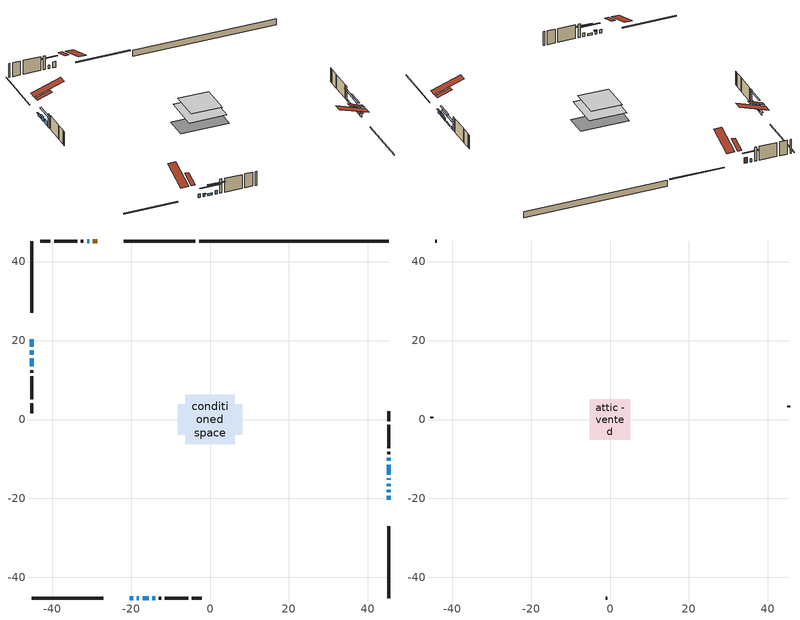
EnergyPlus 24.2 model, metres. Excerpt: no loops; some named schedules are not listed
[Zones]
conditioned space
 floor adiabatic (AdiabaticFloorConstruction): -6.29,-6.29 -6.29,6.29 6.29,6.29 6.29,-6.29 z3.35
 floor foundation (Slab1 construction): -8.11,-3.88 -8.11,3.88 8.11,3.88 8.11,-3.88 z-1.25
 wall outside (RimJoist1 construction): -3.69,45.2 -21.86,45.2 / -45.2,-45.2 -27.02,-45.2 / -45.2,45.2 -45.2,27.02 / 45.2,-45.2 45.2,-27.02 z0.91:1.21
 wall outside (AdiabaticWallConstruction 1): -28.6,45.2 -29.64,45.2 z0.91:2.94
 wall outside (AdiabaticWallConstruction): -20.28,-45.2 -19.48,-45.2 / 45.2,-20.28 45.2,-19.37 / 45.2,-15.29 45.2,-14.88 z0.91:2.13; 45.2,-18.44 45.2,-17.8 / 45.2,-16.88 45.2,-16.21 z0.91:2.21; -18.55,-45.2 -17.99,-45.2 z0.91:1.83; -45.2,20.28 -45.2,18.45 z0.91:1.67; -45.2,17.52 -45.2,16.4 z0.91:2.38; 45.2,-13.95 45.2,-11.41 z0.91:1.37; 45.2,-10.48 45.2,-9.72 z0.91:1.52; -30.57,45.2 -31.13,45.2 z0.91:2.08; -17.07,-45.2 -15.49,-45.2 z0.91:1.65; -14.56,-45.2 -13.9,-45.2 z0.91:2.18; -45.2,15.48 -45.2,13.44 z0.91:2.33
 wall outside (Wall1 construction): -32.06,45.2 -32.68,45.2 / -12.97,-45.2 -12.35,-45.2 / -45.2,12.52 -45.2,11.89 / 45.2,-8.79 45.2,-8.17 z0.91:5.79
 wall outside (Wall2 construction): -33.61,45.2 -39.49,45.2 / -11.42,-45.2 -5.54,-45.2 / -45.2,10.96 -45.2,5.09 / 45.2,-7.24 45.2,-1.36 z0.91:5.79
 wall outside (Wall3 construction): -40.41,45.2 -42.99,45.2 / -4.61,-45.2 -2.04,-45.2 / -45.2,4.16 -45.2,1.58 / 45.2,-0.43 45.2,2.14 z0.91:5.79
 wall foundation (FoundationWall1 construction): 45.2,45.2 -2.76,45.2 z-1.25:0.91
 window (WindowConstruction 13): -20.28,-45.2 -19.48,-45.2 z0.91:2.13
 window (WindowConstruction 7): 45.2,-20.28 45.2,-19.37 z0.91:2.13
 window (WindowConstruction 8): 45.2,-18.44 45.2,-17.8 z0.91:2.21
 window (WindowConstruction 9): 45.2,-16.87 45.2,-16.21 z0.91:2.21
 window (WindowConstruction 10): -18.55,-45.2 -17.99,-45.2 z0.91:1.82
 window (WindowConstruction 11): -45.2,20.28 -45.2,18.45 z0.91:1.67
 window (WindowConstruction 12): -45.2,17.52 -45.2,16.4 z0.91:2.38
 window (WindowConstruction): 45.2,-15.28 45.2,-14.88 z0.91:2.13
 window (WindowConstruction 1): 45.2,-13.95 45.2,-11.41 z0.91:1.37
 window (WindowConstruction 2): 45.2,-10.48 45.2,-9.72 z0.91:1.52
 window (WindowConstruction 3): -30.57,45.2 -31.13,45.2 z0.91:2.08
 window (WindowConstruction 4): -17.06,-45.2 -15.49,-45.2 z0.91:1.65
 window (WindowConstruction 5): -14.56,-45.2 -13.9,-45.2 z0.91:2.18
 window (WindowConstruction 6): -45.2,15.48 -45.2,13.45 z0.91:2.33
 door (Door): -28.6,45.2 -29.64,45.2 z0.91:2.94
 ceiling adiabatic (AdiabaticFloorConstruction): 6.29,-6.29 6.29,6.29 -6.29,6.29 -6.29,-6.29 z3.35
 roof outside (Roof2 construction): -27.68,45.2,5.79 -27.68,40.19,7.45 -26.36,40.19,7.45 -26.36,45.2,5.79; -21.21,-45.2,5.79 -21.21,-40.19,7.45 -22.53,-40.19,7.45 -22.53,-45.2,5.79; -45.2,21.21,5.79 -40.19,21.21,7.45 -40.19,22.53,7.45 -45.2,22.53,5.79; 45.2,-21.21,5.79 40.19,-21.21,7.45 40.19,-22.53,7.45 45.2,-22.53,5.79
attic - vented
 floor to conditioned space (Floor1 construction Reversed): -5.14,-5.14 -5.14,5.14 5.14,5.14 5.14,-5.14 z5.79
 wall outside (Wall4 construction): -43.92,45.2 -44.27,45.2 / -1.11,-45.2 -0.76,-45.2 / -45.2,0.65 -45.2,0.3 / 45.2,3.07 45.2,3.42 z0.91:5.79
 roof outside (Roof1 construction): -25.43,45.2,5.79 -25.43,35.19,9.12 -22.79,35.19,9.12 -22.79,45.2,5.79; -23.46,-45.2,5.79 -23.46,-35.19,9.12 -26.09,-35.19,9.12 -26.09,-45.2,5.79; -45.2,23.46,5.79 -35.19,23.46,9.12 -35.19,26.09,9.12 -45.2,26.09,5.79; 45.2,-23.46,5.79 35.19,-23.46,9.12 35.19,-26.09,9.12 45.2,-26.09,5.79
shading: 45.2,-19.17 45.2,-20.48 45.61,-20.48 45.61,-19.17 z2.33; 45.2,-17.6 45.2,-18.64 45.61,-18.64 45.61,-17.6 z2.41; 45.2,-16.01 45.2,-17.08 45.61,-17.08 45.61,-16.01 z2.41; -17.79,-45.2 -18.75,-45.2 -18.75,-45.61 -17.79,-45.61 z2.03; -45.2,18.25 -45.2,20.48 -45.61,20.48 -45.61,18.25 z1.87; -45.2,16.2 -45.2,17.72 -45.61,17.72 -45.61,16.2 z2.58; 45.2,-12.24 45.2,-17.92 45.61,-17.92 45.61,-12.24 z4.77; 45.2,-8.77 45.2,-16.59 45.61,-16.59 45.61,-8.77 z4.01; 45.2,-7.08 45.2,-13.12 45.61,-13.12 45.61,-7.08 z4.16; -33.77,45.2 -27.93,45.2 -27.93,45.61 -33.77,45.61 z4.72; -12.85,-45.2 -19.7,-45.2 -19.7,-45.61 -12.85,-45.61 z4.29; -11.26,-45.2 -17.2,-45.2 -17.2,-45.61 -11.26,-45.61 z4.82; -45.2,10.81 -45.2,18.11 -45.61,18.11 -45.61,10.81 z4.97
[Building]
Building 1: Terrain=Suburbs
[Site:Location]
Thunder Bay AP_ON: Latitude {deg}=48.37; Longitude {deg}=-89.32; Time Zone {hr}=-5; Elevation {m}=199; Keep Site Location Information=Yes
[Site:GroundTemperature:Shallow]
-2.12691, -4.55874, -4.75348, -3.59946, 1.0333, 5.64449, 9.64214, 12.1745, 12.3897, 10.33, 6.43429, 1.96456
[Site:WaterMainsTemperature]
Calculation Method=Schedule; Temperature Schedule=mains temperature schedule
[Material] Roughness=Rough; Thermal Absorptance=0.9
Name | Thickness {m} | Conductivity {W/m-K} | Density {kg/m3} | Specific Heat {J/kg-K} | Solar Absorptance | Visible Absorptance
asphalt or fiberglass shingles | 0.00635 | 0.162714 | 1121.4 | 1465.45 | 0.4 | 0.4
ceiling stud and cavity | 0.1397 | 0.0759208 | 65.682 | 1177.47 | 0.7 | 0.7
concrete 4.0 in. | 0.1016 | 1.803125 | 2242.8 | 837.4 | 0.7 | 0.7
concrete 8.0 in. | 0.2032 | 1.803125 | 2242.8 | 837.4 | 0.7 | 0.7
door material | 0.04445 | 0.053851 | 512.64 | 1214.23 | 0.7 | 0.7
exterior vertical ins | 0.0124969 | 0.029427 | 32.04 | 1214.23 | 0.7 | 0.7
floor covering | 0.0127 | 0.0433444 | 54.468 | 1339.84 | 0.6 | 0.6
floor rigid ins; wall rigid ins | 0.512978 | 0.029427 | 32.04 | 1214.23 | 0.7 | 0.7
floor stud and cavity | 0.1397 | 1.75129 | 37.0049 | 1207.88 | 0.7 | 0.7
furniture material conditioned space 1 | 0.1524 | 0.115458 | 640.8 | 1214.23 | 0.6 | 0.6
gypsum board | 0.0127 | 0.160291 | 801 | 837.4 | 0.6 | 0.6
gypsum board 1 | 0.0127 | 0.160291 | 801 | 837.4 | 0.7 | 0.7
osb sheathing 0.5 in. | 0.0127 | 0.115458 | 512.64 | 1214.23 | 0.7 | 0.7
osb sheathing 0.75 in. | 0.01905 | 0.115458 | 512.64 | 1214.23 | 0.7 | 0.7
osb sheathing 2.0 in. | 0.0508 | 0.115458 | 512.64 | 1214.23 | 0.7 | 0.7
rim joist rigid ins | 0.051816 | 0.029427 | 32.04 | 1214.23 | 0.7 | 0.7
rim joist stud and cavity | 0.0508 | 0.305033 | 125.044 | 1163.47 | 0.6 | 0.6
roof stud and cavity | 0.2032 | 0.111199 | 78.34581 | 1123.46 | 0.7 | 0.7
slab rigid ins | 0.00139748 | 0.029427 | 32.04 | 1214.23 | 0.7 | 0.7
wall stud and cavity | 0.1397 | 0.0849447 | 139.0536 | 1170.24 | 0.7 | 0.7
wall stud and cavity 1 | 0.1397 | 0.0814562 | 139.0536 | 1170.24 | 0.7 | 0.7
wall stud and cavity 2 | 0.1397 | 0.0829032 | 139.0536 | 1170.24 | 0.7 | 0.7
wall stud and cavity 3 | 0.0889 | 6.9971 | 50.32683 | 1063.81 | 0.6 | 0.6
wall stud and cavity 4 | 0.0889 | 0.380278 | 52.3479 | 1209.89 | 0.7 | 0.7
wall stud and cavity 5 | 0.0889 | 0.391764 | 83.0341 | 1211.67 | 0.7 | 0.7
wood siding | 0.0254 | 0.102417 | 544.68 | 1172.36 | 0.4 | 0.4
wood siding 1 | 0.00254 | 0.102417 | 544.68 | 1172.36 | 0.4 | 0.4
wood siding 2; wood siding 3; wood siding 4 | 0.0254 | 0.102417 | 544.68 | 1172.36 | 0.7 | 0.7
[WindowMaterial:SimpleGlazingSystem]
Name | U-Factor {W/m2-K} | Solar Heat Gain Coefficient
WindowMaterial | 3.313113 | 0.58
WindowMaterial 1 | 3.31652 | 0.61
WindowMaterial 10 | 3.304596 | 0.65
WindowMaterial 11 | 3.30119 | 0.67
WindowMaterial 12 | 2.99117 | 0.59
WindowMaterial 2 | 3.30573 | 0.6
WindowMaterial 3 | 3.30914 | 0.61
WindowMaterial 4 | 3.30573 | 0.65
WindowMaterial 5 | 3.30687 | 0.63
WindowMaterial 6 | 3.30232 | 0.66
WindowMaterial 7 | 3.30346 | 0.65
WindowMaterial 8 | 4.38739 | 0.67
WindowMaterial 9 | 3.30687 | 0.6
[Construction]
AdiabaticFloorConstruction: floor stud and cavity, floor rigid ins, osb sheathing 0.75 in., floor covering
AdiabaticWallConstruction: wood siding 3, wall rigid ins, wall stud and cavity 4, gypsum board
AdiabaticWallConstruction 1: wood siding 4, wall rigid ins, wall stud and cavity 4, gypsum board
Door: door material
Floor1 construction Reversed: gypsum board, ceiling stud and cavity
FoundationWall1 construction: concrete 8.0 in., gypsum board 1
furniture construction conditioned space 1: furniture material conditioned space 1
PartitionWallConstruction: gypsum board, wall stud and cavity 5, gypsum board
RimJoist1 construction: wood siding 2, rim joist rigid ins, osb sheathing 2.0 in., rim joist stud and cavity
Roof1 construction: asphalt or fiberglass shingles
Roof2 construction: asphalt or fiberglass shingles, osb sheathing 0.75 in., roof stud and cavity, gypsum board
Slab1 construction: slab rigid ins, concrete 4.0 in.
Wall1 construction: wood siding, osb sheathing 0.5 in., wall stud and cavity, gypsum board
Wall2 construction: wood siding, osb sheathing 0.5 in., wall stud and cavity 1, gypsum board
Wall3 construction: wood siding, osb sheathing 0.5 in., wall stud and cavity 2, gypsum board
Wall4 construction: wood siding 1, wall stud and cavity 3
WindowConstruction: WindowMaterial
WindowConstruction 1: WindowMaterial 1
WindowConstruction 10: WindowMaterial 9
WindowConstruction 11: WindowMaterial 10
WindowConstruction 12: WindowMaterial 11
WindowConstruction 13: WindowMaterial 12
WindowConstruction 2: WindowMaterial 2
WindowConstruction 3: WindowMaterial 3
WindowConstruction 4: WindowMaterial 4
WindowConstruction 5; WindowConstruction 9: WindowMaterial 5
WindowConstruction 6: WindowMaterial 6
WindowConstruction 7: WindowMaterial 7
WindowConstruction 8: WindowMaterial 8
[Zone] Multiplier=1; Part of Total Floor Area=Yes
Name | Volume {m3}
attic - vented | 57.1526
conditioned space | 740.6
[Space]
Name | Zone | Volume {m3}
attic - vented 1 | attic - vented | 57.1526
conditioned space 1 | conditioned space | 740.6
[ZoneInfiltration:EffectiveLeakageArea]
infil attic - vented 1: Zone or Space=attic - vented 1; Schedule=Always On Discrete; Effective Air Leakage Area {cm2}=3838.18; Stack Coefficient=0.000571073; Wind Coefficient=1.6146e-05
[ZoneMixing]
whole house fan mix: Zone or Space=attic - vented; Schedule=Always On Continuous; Design Flow Rate Calculation Method=Flow/Zone; Design Flow Rate {m3/s}=0; Source Zone or Space=conditioned space
[SurfaceProperty:ExposedFoundationPerimeter]
Slab1: Exposed Perimeter Calculation Method=TotalExposedPerimeter; Total Exposed Perimeter {m}=47.956
[InternalMass] Zone or ZoneList=conditioned space; Space or SpaceList=conditioned space 1
Name | Construction | Surface Area {m2}
furniture mass conditioned space 1 | furniture construction conditioned space 1 | 113.52
partition wall mass | PartitionWallConstruction | 283.8
[Lights]
interior lighting: Zone or ZoneList or Space or SpaceList=conditioned space 1; Schedule=interior lighting schedule; Design Level Calculation Method=LightingLevel; Lighting Level {W}=343.2; Return Air Fraction=0; Fraction Radiant=0.6; Fraction Visible=0.2; Fraction Replaceable=1
[People]
occupants: Zone or ZoneList or Space or SpaceList=conditioned space 1; Number of People Schedule=occupants schedule; Number of People Calculation Method=People; Number of People=3; Fraction Radiant=0.314171; Sensible Heat Fraction=0.56303; Activity Level Schedule=occupants activity schedule; Carbon Dioxide Generation Rate {m3/s-W}=0; Enable ASHRAE 55 Comfort Warnings=No; Mean Radiant Temperature Calculation Type=EnclosureAveraged
[ElectricEquipment] Zone or ZoneList or Space or SpaceList=conditioned space 1; Design Level Calculation Method=EquipmentLevel
Name | Schedule | Design Level {W} | Fraction Latent | Fraction Radiant | Fraction Lost
clothes dryer | clothes dryer schedule | 140.772 | 0.015 | 0.081 | 0.85
clothes washer | clothes washer schedule | 32.1985 | 0.03 | 0.162 | 0.7
cooking range | cooking range schedule | 215.147 | 0.08 | 0.432 | 0.2
dishwasher | dishwasher schedule | 66.8632 | 0.3 | 0.18 | 0.4
fridge | fridge schedule | 72.9452 | 0 | 0.6 | 0
mech vent bath fan 0 | mech vent bath fan 0 schedule | 50.2 | 0 | 0 | 1
mech vent house fan | mech vent house fan schedule | 0 | 0 | 0 | 1
mech vent house fan cfis | mech vent house fan cfis schedule | 0 | 0 | 0 | 0
misc plug loads | misc plug loads schedule | 494.7 | 0.045 | 0.513 | 0.1
whole house fan | Always On Discrete | 0 | 0 | 0 | 1
[OtherEquipment] Zone or ZoneList or Space or SpaceList=conditioned space 1; Design Level Calculation Method=EquipmentLevel
Name | Fuel Type | Schedule | Design Level {W} | Fraction Latent | Fraction Radiant | Fraction Lost
clothes dryer 1 | Electricity | clothes dryer schedule | 0 | 0.015 | 0.081 | 0.85
cooking range 1 | Electricity | cooking range schedule | 0 | 0.08 | 0.432 | 0.2
general water use latent | None | general water use schedule | 62.594 | 1 | 0 | 0
general water use sensible | None | general water use schedule | -61.6891 | 0 | 0.6 | 0
mech vent house fan latent load | None | Always On Discrete | 0 | 1 | 0 | 0
mech vent house fan sensible load | None | Always On Discrete | 0 | 0 | 0 | 0
water heater energy adjustment1 | NaturalGas | Always On Discrete | 0.01 | 0 | 0 | 1
[ZoneInfiltration:DesignFlowRate] Zone or ZoneList or Space or SpaceList=conditioned space 1; Schedule=Always On Discrete; Design Flow Rate Calculation Method=Flow/Zone; Design Flow Rate {m3/s}=0
infil flow; natural vent flow; whole house fan flow
[Foundation:Kiva]
Foundation Kiva 1: Initial Indoor Air Temperature {C}=18; Wall Height Above Grade {m}=0.910011; Wall Depth Below Slab {m}=0.2032; Custom Block Material Name 1=exterior vertical ins; Custom Block Depth 1 {m}=2.16; Custom Block X Position 1 {m}=0.2159; Custom Block Z Position 1 {m}=0
[Foundation:Kiva:Settings]
Soil Conductivity {W/m-K}=0.849921; Soil Density {kg/m3}=1842.3; Soil Specific Heat {J/kg-K}=418.7; Ground Solar Absorptivity=0.9; Ground Thermal Absorptivity=0.9; Ground Surface Roughness {m}=0.03; Far-Field Width {m}=40; Deep-Ground Boundary Condition=ZeroFlux; Deep-Ground Depth {m}=40; Minimum Cell Dimension {m}=0.2; Maximum Cell Growth Coefficient=3; Simulation Timestep=Timestep
[Exterior:Lights]
exterior lighting: Schedule=exterior lighting schedule; Design Level {W}=75.6
[Schedule:Constant]
Name | Hourly Value
Always On Continuous; mech vent house fan schedule; mech vent house fan cfis schedule; Always On Discrete | 1
occupants activity schedule | 117.228
fridge schedule | 0
[Schedule:Week:Daily]
interior lighting schedule Week Rule - Jan1-Jan27: interior lighting schedule day, interior lighting schedule day, interior lighting schedule day, interior lighting schedule day, interior lighting schedule day, interior lighting schedule day, interior lighting schedule day, interior lighting schedule default day, interior lighting schedule default day, interior lighting schedule default day, interior lighting schedule default day, interior lighting schedule default day
interior lighting schedule Week Rule - Jan28-Feb3: interior lighting schedule day, interior lighting schedule day, interior lighting schedule day, interior lighting schedule day, interior lighting schedule day 1, interior lighting schedule day 1, interior lighting schedule day 1, interior lighting schedule default day, interior lighting schedule default day, interior lighting schedule default day, interior lighting schedule default day, interior lighting schedule default day
interior lighting schedule Week Rule - Feb4-Feb24: interior lighting schedule day 1, interior lighting schedule day 1, interior lighting schedule day 1, interior lighting schedule day 1, interior lighting schedule day 1, interior lighting schedule day 1, interior lighting schedule day 1, interior lighting schedule default day, interior lighting schedule default day, interior lighting schedule default day, interior lighting schedule default day, interior lighting schedule default day
interior lighting schedule Week Rule - Feb25-Mar3: interior lighting schedule day 1, interior lighting schedule day 1, interior lighting schedule day 1, interior lighting schedule day 1, interior lighting schedule day 2, interior lighting schedule day 2, interior lighting schedule day 2, interior lighting schedule default day, interior lighting schedule default day, interior lighting schedule default day, interior lighting schedule default day, interior lighting schedule default day
interior lighting schedule Week Rule - Mar4-Mar31: interior lighting schedule day 2, interior lighting schedule day 2, interior lighting schedule day 2, interior lighting schedule day 2, interior lighting schedule day 2, interior lighting schedule day 2, interior lighting schedule day 2, interior lighting schedule default day, interior lighting schedule default day, interior lighting schedule default day, interior lighting schedule default day, interior lighting schedule default day
interior lighting schedule Week Rule - Apr1-Apr28: interior lighting schedule day 3, interior lighting schedule day 3, interior lighting schedule day 3, interior lighting schedule day 3, interior lighting schedule day 3, interior lighting schedule day 3, interior lighting schedule day 3, interior lighting schedule default day, interior lighting schedule default day, interior lighting schedule default day, interior lighting schedule default day, interior lighting schedule default day
interior lighting schedule Week Rule - Apr29-May5: interior lighting schedule day 3, interior lighting schedule day 3, interior lighting schedule day 4, interior lighting schedule day 4, interior lighting schedule day 4, interior lighting schedule day 4, interior lighting schedule day 4, interior lighting schedule default day, interior lighting schedule default day, interior lighting schedule default day, interior lighting schedule default day, interior lighting schedule default day
interior lighting schedule Week Rule - May6-May26: interior lighting schedule day 4, interior lighting schedule day 4, interior lighting schedule day 4, interior lighting schedule day 4, interior lighting schedule day 4, interior lighting schedule day 4, interior lighting schedule day 4, interior lighting schedule default day, interior lighting schedule default day, interior lighting schedule default day, interior lighting schedule default day, interior lighting schedule default day
interior lighting schedule Week Rule - May27-Jun2: interior lighting schedule day 4, interior lighting schedule day 4, interior lighting schedule day 4, interior lighting schedule day 4, interior lighting schedule day 4, interior lighting schedule day 5, interior lighting schedule day 5, interior lighting schedule default day, interior lighting schedule default day, interior lighting schedule default day, interior lighting schedule default day, interior lighting schedule default day
interior lighting schedule Week Rule - Jun3-Jun30: interior lighting schedule day 5, interior lighting schedule day 5, interior lighting schedule day 5, interior lighting schedule day 5, interior lighting schedule day 5, interior lighting schedule day 5, interior lighting schedule day 5, interior lighting schedule default day, interior lighting schedule default day, interior lighting schedule default day, interior lighting schedule default day, interior lighting schedule default day
interior lighting schedule Week Rule - Jul1-Jul28: interior lighting schedule day 6, interior lighting schedule day 6, interior lighting schedule day 6, interior lighting schedule day 6, interior lighting schedule day 6, interior lighting schedule day 6, interior lighting schedule day 6, interior lighting schedule default day, interior lighting schedule default day, interior lighting schedule default day, interior lighting schedule default day, interior lighting schedule default day
interior lighting schedule Week Rule - Jul29-Aug4: interior lighting schedule day 6, interior lighting schedule day 6, interior lighting schedule day 6, interior lighting schedule day 7, interior lighting schedule day 7, interior lighting schedule day 7, interior lighting schedule day 7, interior lighting schedule default day, interior lighting schedule default day, interior lighting schedule default day, interior lighting schedule default day, interior lighting schedule default day
interior lighting schedule Week Rule - Aug5-Aug25: interior lighting schedule day 7, interior lighting schedule day 7, interior lighting schedule day 7, interior lighting schedule day 7, interior lighting schedule day 7, interior lighting schedule day 7, interior lighting schedule day 7, interior lighting schedule default day, interior lighting schedule default day, interior lighting schedule default day, interior lighting schedule default day, interior lighting schedule default day
interior lighting schedule Week Rule - Aug26-Sep1: interior lighting schedule day 7, interior lighting schedule day 7, interior lighting schedule day 7, interior lighting schedule day 7, interior lighting schedule day 7, interior lighting schedule day 7, interior lighting schedule day 8, interior lighting schedule default day, interior lighting schedule default day, interior lighting schedule default day, interior lighting schedule default day, interior lighting schedule default day
interior lighting schedule Week Rule - Sep2-Sep29: interior lighting schedule day 8, interior lighting schedule day 8, interior lighting schedule day 8, interior lighting schedule day 8, interior lighting schedule day 8, interior lighting schedule day 8, interior lighting schedule day 8, interior lighting schedule default day, interior lighting schedule default day, interior lighting schedule default day, interior lighting schedule default day, interior lighting schedule default day
interior lighting schedule Week Rule - Sep30-Oct6: interior lighting schedule day 8, interior lighting schedule day 9, interior lighting schedule day 9, interior lighting schedule day 9, interior lighting schedule day 9, interior lighting schedule day 9, interior lighting schedule day 9, interior lighting schedule default day, interior lighting schedule default day, interior lighting schedule default day, interior lighting schedule default day, interior lighting schedule default day
interior lighting schedule Week Rule - Oct7-Oct27: interior lighting schedule day 9, interior lighting schedule day 9, interior lighting schedule day 9, interior lighting schedule day 9, interior lighting schedule day 9, interior lighting schedule day 9, interior lighting schedule day 9, interior lighting schedule default day, interior lighting schedule default day, interior lighting schedule default day, interior lighting schedule default day, interior lighting schedule default day
interior lighting schedule Week Rule - Oct28-Nov3: interior lighting schedule day 9, interior lighting schedule day 9, interior lighting schedule day 9, interior lighting schedule day 9, interior lighting schedule day 10, interior lighting schedule day 10, interior lighting schedule day 10, interior lighting schedule default day, interior lighting schedule default day, interior lighting schedule default day, interior lighting schedule default day, interior lighting schedule default day
interior lighting schedule Week Rule - Nov4-Nov24: interior lighting schedule day 10, interior lighting schedule day 10, interior lighting schedule day 10, interior lighting schedule day 10, interior lighting schedule day 10, interior lighting schedule day 10, interior lighting schedule day 10, interior lighting schedule default day, interior lighting schedule default day, interior lighting schedule default day, interior lighting schedule default day, interior lighting schedule default day
interior lighting schedule Week Rule - Nov25-Dec1: interior lighting schedule day 10, interior lighting schedule day 10, interior lighting schedule day 10, interior lighting schedule day 10, interior lighting schedule day 10, interior lighting schedule day 10, interior lighting schedule day 11, interior lighting schedule default day, interior lighting schedule default day, interior lighting schedule default day, interior lighting schedule default day, interior lighting schedule default day
interior lighting schedule Week Rule - Dec2-Dec31: interior lighting schedule day 11, interior lighting schedule day 11, interior lighting schedule day 11, interior lighting schedule day 11, interior lighting schedule day 11, interior lighting schedule day 11, interior lighting schedule day 11, interior lighting schedule default day, interior lighting schedule default day, interior lighting schedule default day, interior lighting schedule default day, interior lighting schedule default day
occupants schedule Week Rule - Jan1-Dec31: occupants schedule day, occupants schedule day, occupants schedule day, occupants schedule day, occupants schedule day, occupants schedule day, occupants schedule day, occupants schedule default day, occupants schedule default day, occupants schedule default day, occupants schedule default day, occupants schedule default day
clothes dryer schedule Week Rule - Jan1-Dec31: clothes dryer schedule day, clothes dryer schedule day, clothes dryer schedule day, clothes dryer schedule day, clothes dryer schedule day, clothes dryer schedule day, clothes dryer schedule day, clothes dryer schedule default day, clothes dryer schedule default day, clothes dryer schedule default day, clothes dryer schedule default day, clothes dryer schedule default day
clothes washer schedule Week Rule - Jan1-Dec31: clothes washer schedule day, clothes washer schedule day, clothes washer schedule day, clothes washer schedule day, clothes washer schedule day, clothes washer schedule day, clothes washer schedule day, clothes washer schedule default day, clothes washer schedule default day, clothes washer schedule default day, clothes washer schedule default day, clothes washer schedule default day
cooking range schedule Week Rule - Jan1-Dec31: cooking range schedule day, cooking range schedule day, cooking range schedule day, cooking range schedule day, cooking range schedule day, cooking range schedule day, cooking range schedule day, cooking range schedule default day, cooking range schedule default day, cooking range schedule default day, cooking range schedule default day, cooking range schedule default day
dishwasher schedule Week Rule - Jan1-Dec31: dishwasher schedule day, dishwasher schedule day, dishwasher schedule day, dishwasher schedule day, dishwasher schedule day, dishwasher schedule day, dishwasher schedule day, dishwasher schedule default day, dishwasher schedule default day, dishwasher schedule default day, dishwasher schedule default day, dishwasher schedule default day
mech vent bath fan 0 schedule Week Rule - Jan1-Dec31: mech vent bath fan 0 schedule day, mech vent bath fan 0 schedule day, mech vent bath fan 0 schedule day, mech vent bath fan 0 schedule day, mech vent bath fan 0 schedule day, mech vent bath fan 0 schedule day, mech vent bath fan 0 schedule day, mech vent bath fan 0 schedule default day, mech vent bath fan 0 schedule default day, mech vent bath fan 0 schedule default day, mech vent bath fan 0 schedule default day, mech vent bath fan 0 schedule default day
misc plug loads schedule Week Rule - Jan1-Dec31: misc plug loads schedule day, misc plug loads schedule day, misc plug loads schedule day, misc plug loads schedule day, misc plug loads schedule day, misc plug loads schedule day, misc plug loads schedule day, misc plug loads schedule default day, misc plug loads schedule default day, misc plug loads schedule default day, misc plug loads schedule default day, misc plug loads schedule default day
general water use schedule Week Rule - Jan1-Dec31: general water use schedule day, general water use schedule day, general water use schedule day, general water use schedule day, general water use schedule day, general water use schedule day, general water use schedule day, general water use schedule default day, general water use schedule default day, general water use schedule default day, general water use schedule default day, general water use schedule default day
exterior lighting schedule Week Rule - Jan1-Jan27: exterior lighting schedule day, exterior lighting schedule day, exterior lighting schedule day, exterior lighting schedule day, exterior lighting schedule day, exterior lighting schedule day, exterior lighting schedule day, exterior lighting schedule default day, exterior lighting schedule default day, exterior lighting schedule default day, exterior lighting schedule default day, exterior lighting schedule default day
exterior lighting schedule Week Rule - Jan28-Feb3: exterior lighting schedule day, exterior lighting schedule day, exterior lighting schedule day, exterior lighting schedule day, exterior lighting schedule day 1, exterior lighting schedule day 1, exterior lighting schedule day 1, exterior lighting schedule default day, exterior lighting schedule default day, exterior lighting schedule default day, exterior lighting schedule default day, exterior lighting schedule default day
exterior lighting schedule Week Rule - Feb4-Feb24: exterior lighting schedule day 1, exterior lighting schedule day 1, exterior lighting schedule day 1, exterior lighting schedule day 1, exterior lighting schedule day 1, exterior lighting schedule day 1, exterior lighting schedule day 1, exterior lighting schedule default day, exterior lighting schedule default day, exterior lighting schedule default day, exterior lighting schedule default day, exterior lighting schedule default day
exterior lighting schedule Week Rule - Feb25-Mar3: exterior lighting schedule day 1, exterior lighting schedule day 1, exterior lighting schedule day 1, exterior lighting schedule day 1, exterior lighting schedule day 2, exterior lighting schedule day 2, exterior lighting schedule day 2, exterior lighting schedule default day, exterior lighting schedule default day, exterior lighting schedule default day, exterior lighting schedule default day, exterior lighting schedule default day
exterior lighting schedule Week Rule - Mar4-Mar31: exterior lighting schedule day 2, exterior lighting schedule day 2, exterior lighting schedule day 2, exterior lighting schedule day 2, exterior lighting schedule day 2, exterior lighting schedule day 2, exterior lighting schedule day 2, exterior lighting schedule default day, exterior lighting schedule default day, exterior lighting schedule default day, exterior lighting schedule default day, exterior lighting schedule default day
exterior lighting schedule Week Rule - Apr1-Apr28: exterior lighting schedule day 3, exterior lighting schedule day 3, exterior lighting schedule day 3, exterior lighting schedule day 3, exterior lighting schedule day 3, exterior lighting schedule day 3, exterior lighting schedule day 3, exterior lighting schedule default day, exterior lighting schedule default day, exterior lighting schedule default day, exterior lighting schedule default day, exterior lighting schedule default day
exterior lighting schedule Week Rule - Apr29-May5: exterior lighting schedule day 3, exterior lighting schedule day 3, exterior lighting schedule day 4, exterior lighting schedule day 4, exterior lighting schedule day 4, exterior lighting schedule day 4, exterior lighting schedule day 4, exterior lighting schedule default day, exterior lighting schedule default day, exterior lighting schedule default day, exterior lighting schedule default day, exterior lighting schedule default day
exterior lighting schedule Week Rule - May6-May26: exterior lighting schedule day 4, exterior lighting schedule day 4, exterior lighting schedule day 4, exterior lighting schedule day 4, exterior lighting schedule day 4, exterior lighting schedule day 4, exterior lighting schedule day 4, exterior lighting schedule default day, exterior lighting schedule default day, exterior lighting schedule default day, exterior lighting schedule default day, exterior lighting schedule default day
exterior lighting schedule Week Rule - May27-Jun2: exterior lighting schedule day 4, exterior lighting schedule day 4, exterior lighting schedule day 4, exterior lighting schedule day 4, exterior lighting schedule day 4, exterior lighting schedule day 5, exterior lighting schedule day 5, exterior lighting schedule default day, exterior lighting schedule default day, exterior lighting schedule default day, exterior lighting schedule default day, exterior lighting schedule default day
exterior lighting schedule Week Rule - Jun3-Jun30: exterior lighting schedule day 5, exterior lighting schedule day 5, exterior lighting schedule day 5, exterior lighting schedule day 5, exterior lighting schedule day 5, exterior lighting schedule day 5, exterior lighting schedule day 5, exterior lighting schedule default day, exterior lighting schedule default day, exterior lighting schedule default day, exterior lighting schedule default day, exterior lighting schedule default day
exterior lighting schedule Week Rule - Jul1-Jul28: exterior lighting schedule day 6, exterior lighting schedule day 6, exterior lighting schedule day 6, exterior lighting schedule day 6, exterior lighting schedule day 6, exterior lighting schedule day 6, exterior lighting schedule day 6, exterior lighting schedule default day, exterior lighting schedule default day, exterior lighting schedule default day, exterior lighting schedule default day, exterior lighting schedule default day
exterior lighting schedule Week Rule - Jul29-Aug4: exterior lighting schedule day 6, exterior lighting schedule day 6, exterior lighting schedule day 6, exterior lighting schedule day 7, exterior lighting schedule day 7, exterior lighting schedule day 7, exterior lighting schedule day 7, exterior lighting schedule default day, exterior lighting schedule default day, exterior lighting schedule default day, exterior lighting schedule default day, exterior lighting schedule default day
exterior lighting schedule Week Rule - Aug5-Aug25: exterior lighting schedule day 7, exterior lighting schedule day 7, exterior lighting schedule day 7, exterior lighting schedule day 7, exterior lighting schedule day 7, exterior lighting schedule day 7, exterior lighting schedule day 7, exterior lighting schedule default day, exterior lighting schedule default day, exterior lighting schedule default day, exterior lighting schedule default day, exterior lighting schedule default day
exterior lighting schedule Week Rule - Aug26-Sep1: exterior lighting schedule day 7, exterior lighting schedule day 7, exterior lighting schedule day 7, exterior lighting schedule day 7, exterior lighting schedule day 7, exterior lighting schedule day 7, exterior lighting schedule day 8, exterior lighting schedule default day, exterior lighting schedule default day, exterior lighting schedule default day, exterior lighting schedule default day, exterior lighting schedule default day
exterior lighting schedule Week Rule - Sep2-Sep29: exterior lighting schedule day 8, exterior lighting schedule day 8, exterior lighting schedule day 8, exterior lighting schedule day 8, exterior lighting schedule day 8, exterior lighting schedule day 8, exterior lighting schedule day 8, exterior lighting schedule default day, exterior lighting schedule default day, exterior lighting schedule default day, exterior lighting schedule default day, exterior lighting schedule default day
[Schedule:Year]
interior lighting schedule: interior lighting schedule Week Rule - Jan1-Jan27, 1, 1, 1, 27, interior lighting schedule Week Rule - Jan28-Feb3, 1, 28, 2, 3, interior lighting schedule Week Rule - Feb4-Feb24, 2, 4, 2, 24, interior lighting schedule Week Rule - Feb25-Mar3, 2, 25, 3, 3, interior lighting schedule Week Rule - Mar4-Mar31, 3, 4, 3, 31, interior lighting schedule Week Rule - Apr1-Apr28, 4, 1, 4, 28, interior lighting schedule Week Rule - Apr29-May5, 4, 29, 5, 5, interior lighting schedule Week Rule - May6-May26, 5, 6, 5, 26, interior lighting schedule Week Rule - May27-Jun2, 5, 27, 6, 2, interior lighting schedule Week Rule - Jun3-Jun30, 6, 3, 6, 30, interior lighting schedule Week Rule - Jul1-Jul28, 7, 1, 7, 28, interior lighting schedule Week Rule - Jul29-Aug4, 7, 29, 8, 4, interior lighting schedule Week Rule - Aug5-Aug25, 8, 5, 8, 25, interior lighting schedule Week Rule - Aug26-Sep1, 8, 26, 9, 1, interior lighting schedule Week Rule - Sep2-Sep29, 9, 2, 9, 29, interior lighting schedule Week Rule - Sep30-Oct6, 9, 30, 10, 6, interior lighting schedule Week Rule - Oct7-Oct27, 10, 7, 10, 27, interior lighting schedule Week Rule - Oct28-Nov3, 10, 28, 11, 3, interior lighting schedule Week Rule - Nov4-Nov24, 11, 4, 11, 24, interior lighting schedule Week Rule - Nov25-Dec1, 11, 25, 12, 1, interior lighting schedule Week Rule - Dec2-Dec31, 12, 2, 12, 31
occupants schedule: occupants schedule Week Rule - Jan1-Dec31, 1, 1, 12, 31
clothes dryer schedule: clothes dryer schedule Week Rule - Jan1-Dec31, 1, 1, 12, 31
clothes washer schedule: clothes washer schedule Week Rule - Jan1-Dec31, 1, 1, 12, 31
cooking range schedule: cooking range schedule Week Rule - Jan1-Dec31, 1, 1, 12, 31
dishwasher schedule: dishwasher schedule Week Rule - Jan1-Dec31, 1, 1, 12, 31
mech vent bath fan 0 schedule: mech vent bath fan 0 schedule Week Rule - Jan1-Dec31, 1, 1, 12, 31
misc plug loads schedule: misc plug loads schedule Week Rule - Jan1-Dec31, 1, 1, 12, 31
general water use schedule: general water use schedule Week Rule - Jan1-Dec31, 1, 1, 12, 31
exterior lighting schedule: exterior lighting schedule Week Rule - Jan1-Jan27, 1, 1, 1, 27, exterior lighting schedule Week Rule - Jan28-Feb3, 1, 28, 2, 3, exterior lighting schedule Week Rule - Feb4-Feb24, 2, 4, 2, 24, exterior lighting schedule Week Rule - Feb25-Mar3, 2, 25, 3, 3, exterior lighting schedule Week Rule - Mar4-Mar31, 3, 4, 3, 31, exterior lighting schedule Week Rule - Apr1-Apr28, 4, 1, 4, 28, exterior lighting schedule Week Rule - Apr29-May5, 4, 29, 5, 5, exterior lighting schedule Week Rule - May6-May26, 5, 6, 5, 26, exterior lighting schedule Week Rule - May27-Jun2, 5, 27, 6, 2, exterior lighting schedule Week Rule - Jun3-Jun30, 6, 3, 6, 30, exterior lighting schedule Week Rule - Jul1-Jul28, 7, 1, 7, 28, exterior lighting schedule Week Rule - Jul29-Aug4, 7, 29, 8, 4, exterior lighting schedule Week Rule - Aug5-Aug25, 8, 5, 8, 25, exterior lighting schedule Week Rule - Aug26-Sep1, 8, 26, 9, 1, exterior lighting schedule Week Rule - Sep2-Sep29, 9, 2, 9, 29, exterior lighting schedule Week Rule - Sep30-Oct6, 9, 30, 10, 6, exterior lighting schedule Week Rule - Oct7-Oct27, 10, 7, 10, 27, exterior lighting schedule Week Rule - Oct28-Nov3, 10, 28, 11, 3, exterior lighting schedule Week Rule - Nov4-Nov24, 11, 4, 11, 24, exterior lighting schedule Week Rule - Nov25-Dec1, 11, 25, 12, 1, exterior lighting schedule Week Rule - Dec2-Dec31, 12, 2, 12, 31
[Schedule:Compact]
mains temperature schedule: Through: 01/01, For: AllDays, Until: 24:00, 3.73278, Through: 01/02, For: AllDays, Until: 24:00, 3.65722, Through: 01/03, For: AllDays, Until: 24:00, 3.58222, Through: 01/04, For: AllDays, Until: 24:00, 3.50833, Through: 01/05, For: AllDays, Until: 24:00, 3.43611, Through: 01/06, For: AllDays, Until: 24:00, 3.36444, Through: 01/07, For: AllDays, Until: 24:00, 3.29389, Through: 01/08, For: AllDays, Until: 24:00, 3.22444, Through: 01/09, For: AllDays, Until: 24:00, 3.15611, Through: 01/10, For: AllDays, Until: 24:00, 3.08889, Through: 01/11, For: AllDays, Until: 24:00, 3.02278, Through: 01/12, For: AllDays, Until: 24:00, 2.95778, Through: 01/13, For: AllDays, Until: 24:00, 2.89389, Through: 01/14, For: AllDays, Until: 24:00, 2.83167, Through: 01/15, For: AllDays, Until: 24:00, 2.77, Through: 01/16, For: AllDays, Until: 24:00, 2.71, Through: 01/17, For: AllDays, Until: 24:00, 2.65167, Through: 01/18, For: AllDays, Until: 24:00, 2.59389, Through: 01/19, For: AllDays, Until: 24:00, 2.53778, Through: 01/20, For: AllDays, Until: 24:00, 2.48333, Through: 01/21, For: AllDays, Until: 24:00, 2.42944, Through: 01/22, For: AllDays, Until: 24:00, 2.37722, Through: 01/23, For: AllDays, Until: 24:00, 2.32667, Through: 01/24, For: AllDays, Until: 24:00, 2.27722, Through: 01/25, For: AllDays, Until: 24:00, 2.22944, Through: 01/26, For: AllDays, Until: 24:00, 2.18278, Through: 01/27, For: AllDays, Until: 24:00, 2.13778, Through: 01/28, For: AllDays, Until: 24:00, 2.09389, Through: 01/29, For: AllDays, Until: 24:00, 2.05167, Through: 01/30, For: AllDays, Until: 24:00, 2.01056, Through: 01/31, For: AllDays, Until: 24:00, 1.97167, Through: 02/01, For: AllDays, Until: 24:00, 1.93333, Through: 02/02, For: AllDays, Until: 24:00, 1.89722, Through: 02/03, For: AllDays, Until: 24:00, 1.86222, Through: 02/04, For: AllDays, Until: 24:00, 1.82889, Through: 02/05, For: AllDays, Until: 24:00, 1.79722, Through: 02/06, For: AllDays, Until: 24:00, 1.76722, Through: 02/07, For: AllDays, Until: 24:00, 1.73833, Through: 02/08, For: AllDays, Until: 24:00, 1.71111, Through: 02/09, For: AllDays, Until: 24:00, 1.68556, Through: 02/10, For: AllDays, Until: 24:00, 1.66167, Through: 02/11, For: AllDays, Until: 24:00, 1.63889, Through: 02/12, For: AllDays, Until: 24:00, 1.61833, Through: 02/13, For: AllDays, Until: 24:00, 1.59889, Through: 02/14, For: AllDays, Until: 24:00, 1.58111, Through: 02/15, For: AllDays, Until: 24:00, 1.565, Through: 02/16, For: AllDays, Until: 24:00, 1.55056, Through: 02/17, For: AllDays, Until: 24:00, 1.53778, Through: 02/18, For: AllDays, Until: 24:00, 1.52667, Through: 02/19, For: AllDays, Until: 24:00, 1.51722, Through: 02/20, For: AllDays, Until: 24:00, 1.50889, Through: 02/21, For: AllDays, Until: 24:00, 1.50278, Through: 02/22, For: AllDays, Until: 24:00, 1.49778, Through: 02/23, For: AllDays, Until: 24:00, 1.495, Through: 02/24, For: AllDays, Until: 24:00, 1.49333, Through: 02/25, For: AllDays, Until: 24:00, 1.49333, Through: 02/26, For: AllDays, Until: 24:00, 1.495, Through: 02/27, For: AllDays, Until: 24:00, 1.49833, Through: 02/28, For: AllDays, Until: 24:00, 1.50389, Through: 03/01, For: AllDays, Until: 24:00, 1.51, Through: 03/02, For: AllDays, Until: 24:00, 1.51833, Through: 03/03, For: AllDays, Until: 24:00, 1.52833, Through: 03/04, For: AllDays, Until: 24:00, 1.54, Through: 03/05, For: AllDays, Until: 24:00, 1.55333, Through: 03/06, For: AllDays, Until: 24:00, 1.56778, Through: 03/07, For: AllDays, Until: 24:00, 1.58389, Through: 03/08, For: AllDays, Until: 24:00, 1.60222, Through: 03/09, For: AllDays, Until: 24:00, 1.62167, Through: 03/10, For: AllDays, Until: 24:00, 1.64278, Through: 03/11, For: AllDays, Until: 24:00, 1.66556, Through: 03/12, For: AllDays, Until: 24:00, 1.68944, Through: 03/13, For: AllDays, Until: 24:00, 1.71556, Through: 03/14, For: AllDays, Until: 24:00, 1.74278, Through: 03/15, For: AllDays, Until: 24:00, 1.77222, Through: 03/16, For: AllDays, Until: 24:00, 1.80222, Through: 03/17, For: AllDays, Until: 24:00, 1.83444, Through: 03/18, For: AllDays, Until: 24:00, 1.86833, Through: 03/19, For: AllDays, Until: 24:00, 1.90333, Through: 03/20, For: AllDays, Until: 24:00, 1.94, Through: 03/21, For: AllDays, Until: 24:00, 1.97778, Through: 03/22, For: AllDays, Until: 24:00, 2.01778, Through: 03/23, For: AllDays, Until: 24:00, 2.05833, Through: 03/24, For: AllDays, Until: 24:00, 2.10111, Through: 03/25, For: AllDays, Until: 24:00, 2.145, Through: 03/26, For: AllDays, Until: 24:00, 2.19056, Through: 03/27, For: AllDays, Until: 24:00, 2.23722, Through: 03/28, For: AllDays, Until: 24:00, 2.28556, Through: 03/29, For: AllDays, Until: 24:00, 2.335, Through: 03/30, For: AllDays, Until: 24:00, 2.38611, Through: 03/31, For: AllDays, Until: 24:00, 2.43833, Through: 04/01, For: AllDays, Until: 24:00, 2.49222, Through: 04/02, For: AllDays, Until: 24:00, 2.54722, Through: 04/03, For: AllDays, Until: 24:00, 2.60389, Through: 04/04, For: AllDays, Until: 24:00, 2.66111, Through: 04/05, For: AllDays, Until: 24:00, 2.72056, Through: 04/06, For: AllDays, Until: 24:00, 2.78056, Through: 04/07, For: AllDays, Until: 24:00, 2.84222, Through: 04/08, For: AllDays, Until: 24:00, 2.90444, Through: 04/09, For: AllDays, Until: 24:00, 2.96833, Through: 04/10, For: AllDays, Until: 24:00, 3.03389, Through: 04/11, For: AllDays, Until: 24:00, 3.1, Through: 04/12, For: AllDays, Until: 24:00, 3.16722, Through: 04/13, For: AllDays, Until: 24:00, 3.23611, Through: 04/14, For: AllDays, Until: 24:00, 3.30556, Through: 04/15, For: AllDays, Until: 24:00, 3.37611, Through: 04/16, For: AllDays, Until: 24:00, 3.44833, Through: 04/17, For: AllDays, Until: 24:00, 3.52111, Through: 04/18, For: AllDays, Until: 24:00, 3.595, Through: 04/19, For: AllDays, Until: 24:00, 3.67, Through: 04/20, For: AllDays, Until: 24:00, 3.74556, Through: 04/21, For: AllDays, Until: 24:00, 3.82278, Through: 04/22, For: AllDays, Until: 24:00, 3.90056, Through: 04/23, For: AllDays, Until: 24:00, 3.97889, Through: 04/24, For: AllDays, Until: 24:00, 4.05889, Through: 04/25, For: AllDays, Until: 24:00, 4.13889, Through: 04/26, For: AllDays, Until: 24:00, 4.22056, Through: 04/27, For: AllDays, Until: 24:00, 4.30278, Through: 04/28, For: AllDays, Until: 24:00, 4.38556, Through: 04/29, For: AllDays, Until: 24:00, 4.46889, Through: 04/30, For: AllDays, Until: 24:00, 4.55333, Through: 05/01, For: AllDays, Until: 24:00, 4.63889, Through: 05/02, For: AllDays, Until: 24:00, 4.72444, Through: 05/03, For: AllDays, Until: 24:00, 4.81111, Through: 05/04, For: AllDays, Until: 24:00, 4.89833, Through: 05/05, For: AllDays, Until: 24:00, 4.98611, Through: 05/06, For: AllDays, Until: 24:00, 5.07444, Through: 05/07, For: AllDays, Until: 24:00, 5.16333, Through: 05/08, For: AllDays, Until: 24:00, 5.25278, Through: 05/09, For: AllDays, Until: 24:00, 5.34278, Through: 05/10, For: AllDays, Until: 24:00, 5.43333, Through: 05/11, For: AllDays, Until: 24:00, 5.52444, Through: 05/12, For: AllDays, Until: 24:00, 5.61611, Through: 05/13, For: AllDays, Until: 24:00, 5.70778, Through: 05/14, For: AllDays, Until: 24:00, 5.8, Through: 05/15, For: AllDays, Until: 24:00, 5.89222, Through: 05/16, For: AllDays, Until: 24:00, 5.98556, Through: 05/17, For: AllDays, Until: 24:00, 6.07833, Through: 05/18, For: AllDays, Until: 24:00, 6.17167, Through: 05/19, For: AllDays, Until: 24:00, 6.26556, Through: 05/20, For: AllDays, Until: 24:00, 6.35944, Through: 05/21, For: AllDays, Until: 24:00, 6.45333, Through: 05/22, For: AllDays, Until: 24:00, 6.54778, Through: 05/23, For: AllDays, Until: 24:00, 6.64222, Through: 05/24, For: AllDays, Until: 24:00, 6.73667, Through: 05/25, For: AllDays, Until: 24:00, 6.83111, Through: 05/26, For: AllDays, Until: 24:00, 6.92556, Through: 05/27, For: AllDays, Until: 24:00, 7.02056, Through: 05/28, For: AllDays, Until: 24:00, 7.115, Through: 05/29, For: AllDays, Until: 24:00, 7.20944, Through: 05/30, For: AllDays, Until: 24:00, 7.30389, Through: 05/31, For: AllDays, Until: 24:00, 7.39833, Through: 06/01, For: AllDays, Until: 24:00, 7.49278, Through: 06/02, For: AllDays, Until: 24:00, 7.58667, Through: 06/03, For: AllDays, Until: 24:00, 7.68111, Through: 06/04, For: AllDays, Until: 24:00, 7.77444, Through: 06/05, For: AllDays, Until: 24:00, 7.86833, Through: 06/06, For: AllDays, Until: 24:00, 7.96167, Through: 06/07, For: AllDays, Until: 24:00, 8.05444, Through: 06/08, For: AllDays, Until: 24:00, 8.14722, Through: 06/09, For: AllDays, Until: 24:00, 8.23944, Through: 06/10, For: AllDays, Until: 24:00, 8.33167, Through: 06/11, For: AllDays, Until: 24:00, 8.42278, Through: 06/12, For: AllDays, Until: 24:00, 8.51389, Through: 06/13, For: AllDays, Until: 24:00, 8.605, Through: 06/14, For: AllDays, Until: 24:00, 8.695, Through: 06/15, For: AllDays, Until: 24:00, 8.78444, Through: 06/16, For: AllDays, Until: 24:00, 8.87389, Through: 06/17, For: AllDays, Until: 24:00, 8.96278, Through: 06/18, For: AllDays, Until: 24:00, 9.05056, Through: 06/19, For: AllDays, Until: 24:00, 9.13778, Through: 06/20, For: AllDays, Until: 24:00, 9.225, Through: 06/21, For: AllDays, Until: 24:00, 9.31111, Through: 06/22, For: AllDays, Until: 24:00, 9.39611, Through: 06/23, For: AllDays, Until: 24:00, 9.48111, Through: 06/24, For: AllDays, Until: 24:00, 9.565, Through: 06/25, For: AllDays, Until: 24:00, 9.64833, Through: 06/26, For: AllDays, Until: 24:00, 9.73056, Through: 06/27, For: AllDays, Until: 24:00, 9.81222, Through: 06/28, For: AllDays, Until: 24:00, 9.89333, Through: 06/29, For: AllDays, Until: 24:00, 9.97333, Through: 06/30, For: AllDays, Until: 24:00, 10.0522, Through: 07/01, For: AllDays, Until: 24:00, 10.13, Through: 07/02, For: AllDays, Until: 24:00, 10.2072, Through: 07/03, For: AllDays, Until: 24:00, 10.2839, Through: 07/04, For: AllDays, Until: 24:00, 10.3589, Through: 07/05, For: AllDays, Until: 24:00, 10.4333, Through: 07/06, For: AllDays, Until: 24:00, 10.5067, Through: 07/07, For: AllDays, Until: 24:00, 10.5789, Through: 07/08, For: AllDays, Until: 24:00, 10.65, Through: 07/09, For: AllDays, Until: 24:00, 10.72, Through: 07/10, For: AllDays, Until: 24:00, 10.7889, Through: 07/11, For: AllDays, Until: 24:00, 10.8567, Through: 07/12, For: AllDays, Until: 24:00, 10.9239, Through: 07/13, For: AllDays, Until: 24:00, 10.9889, Through: 07/14, For: AllDays, Until: 24:00, 11.0533, Through: 07/15, For: AllDays, Until: 24:00, 11.1167, Through: 07/16, For: AllDays, Until: 24:00, 11.1789, Through: 07/17, For: AllDays, Until: 24:00, 11.2394, Through: 07/18, For: AllDays, Until: 24:00, 11.2989, Through: 07/19, For: AllDays, Until: 24:00, 11.3567, Through: 07/20, For: AllDays, Until: 24:00, 11.4139, Through: 07/21, For: AllDays, Until: 24:00, 11.4694, Through: 07/22, For: AllDays, Until: 24:00, 11.5233, Through: 07/23, For: AllDays, Until: 24:00, 11.5767, Through: 07/24, For: AllDays, Until: 24:00, 11.6278, Through: 07/25, For: AllDays, Until: 24:00, 11.6783, Through: 07/26, For: AllDays, Until: 24:00, 11.7272, Through: 07/27, For: AllDays, Until: 24:00, 11.7744, Through: 07/28, For: AllDays, Until: 24:00, 11.8206, Through: 07/29, For: AllDays, Until: 24:00, 11.865, Through: 07/30, For: AllDays, Until: 24:00, 11.9078, Through: 07/31, For: AllDays, Until: 24:00, 11.9494, Through: 08/01, For: AllDays, Until: 24:00, 11.9894, Through: 08/02, For: AllDays, Until: 24:00, 12.0283, Through: 08/03, For: AllDays, Until: 24:00, 12.0656, Through: 08/04, For: AllDays, Until: 24:00, 12.1011, Through: 08/05, For: AllDays, Until: 24:00, 12.1356, Through: 08/06, For: AllDays, Until: 24:00, 12.1678, Through: 08/07, For: AllDays, Until: 24:00, 12.1994, Through: 08/08, For: AllDays, Until: 24:00, 12.2289, Through: 08/09, For: AllDays, Until: 24:00, 12.2567, Through: 08/10, For: AllDays, Until: 24:00, 12.2833, Through: 08/11, For: AllDays, Until: 24:00, 12.3083, Through: 08/12, For: AllDays, Until: 24:00, 12.3317, Through: 08/13, For: AllDays, Until: 24:00, 12.3533, Through: 08/14, For: AllDays, Until: 24:00, 12.3733, Through: 08/15, For: AllDays, Until: 24:00, 12.3917, Through: 08/16, For: AllDays, Until: 24:00, 12.4089, Through: 08/17, For: AllDays, Until: 24:00, 12.4244, Through: 08/18, For: AllDays, Until: 24:00, 12.4378, Through: 08/19, For: AllDays, Until: 24:00, 12.45, Through: 08/20, For: AllDays, Until: 24:00, 12.4606, Through: 08/21, For: AllDays, Until: 24:00, 12.4694, Through: 08/22, For: AllDays, Until: 24:00, 12.4767, Through: 08/23, For: AllDays, Until: 24:00, 12.4822, Through: 08/24, For: AllDays, Until: 24:00, 12.4867, Through: 08/25, For: AllDays, Until: 24:00, 12.4889, Through: 08/26, For: AllDays, Until: 24:00, 12.4894, Through: 08/27, For: AllDays, Until: 24:00, 12.4889, Through: 08/28, For: AllDays, Until: 24:00, 12.4861, Through: 08/29, For: AllDays, Until: 24:00, 12.4822, Through: 08/30, For: AllDays, Until: 24:00, 12.4761, Through: 08/31, For: AllDays, Until: 24:00, 12.4689, Through: 09/01, For: AllDays, Until: 24:00, 12.46, Through: 09/02, For: AllDays, Until: 24:00, 12.4494, Through: 09/03, For: AllDays, Until: 24:00, 12.4372, Through: 09/04, For: AllDays, Until: 24:00, 12.4233, Through: 09/05, For: AllDays, Until: 24:00, 12.4078, Through: 09/06, For: AllDays, Until: 24:00, 12.3911, Through: 09/07, For: AllDays, Until: 24:00, 12.3722, Through: 09/08, For: AllDays, Until: 24:00, 12.3522, Through: 09/09, For: AllDays, Until: 24:00, 12.33, Through: 09/10, For: AllDays, Until: 24:00, 12.3067, Through: 09/11, For: AllDays, Until: 24:00, 12.2817, Through: 09/12, For: AllDays, Until: 24:00, 12.255, Through: 09/13, For: AllDays, Until: 24:00, 12.2272, Through: 09/14, For: AllDays, Until: 24:00, 12.1972, Through: 09/15, For: AllDays, Until: 24:00, 12.1661, Through: 09/16, For: AllDays, Until: 24:00, 12.1333, Through: 09/17, For: AllDays, Until: 24:00, 12.0994, Through: 09/18, For: AllDays, Until: 24:00, 12.0633, Through: 09/19, For: AllDays, Until: 24:00, 12.0261, Through: 09/20, For: AllDays, Until: 24:00, 11.9872, Through: 09/21, For: AllDays, Until: 24:00, 11.9472, Through: 09/22, For: AllDays, Until: 24:00, 11.9056, Through: 09/23, For: AllDays, Until: 24:00, 11.8622, Through: 09/24, For: AllDays, Until: 24:00, 11.8178, Through: 09/25, For: AllDays, Until: 24:00, 11.7717, Through: 09/26, For: AllDays, Until: 24:00, 11.7244, Through: 09/27, For: AllDays, Until: 24:00, 11.6756, Through: 09/28, For: AllDays, Until: 24:00, 11.625, Through: 09/29, For: AllDays, Until: 24:00, 11.5733, Through: 09/30, For: AllDays, Until: 24:00, 11.5206, Through: 10/01, For: AllDays, Until: 24:00, 11.4661, Through: 10/02, For: AllDays, Until: 24:00, 11.4106, Through: 10/03, For: AllDays, Until: 24:00, 11.3539, Through: 10/04, For: AllDays, Until: 24:00, 11.2956, Through: 10/05, For: AllDays, Until: 24:00, 11.2361, Through: 10/06, For: AllDays, Until: 24:00, 11.175, Through: 10/07, For: AllDays, Until: 24:00, 11.1133, Through: 10/08, For: AllDays, Until: 24:00, 11.05, Through: 10/09, For: AllDays, Until: 24:00, 10.9856, Through: 10/10, For: AllDays, Until: 24:00, 10.92, Through: 10/11, For: AllDays, Until: 24:00, 10.8528, Through: 10/12, For: AllDays, Until: 24:00, 10.785, Through: 10/13, For: AllDays, Until: 24:00, 10.7161, Through: 10/14, For: AllDays, Until: 24:00, 10.6461, Through: 10/15, For: AllDays, Until: 24:00, 10.5744, Through: 10/16, For: AllDays, Until: 24:00, 10.5022, Through: 10/17, For: AllDays, Until: 24:00, 10.4289, Through: 10/18, For: AllDays, Until: 24:00, 10.355, Through: 10/19, For: AllDays, Until: 24:00, 10.2794, Through: 10/20, For: AllDays, Until: 24:00, 10.2033, Through: 10/21, For: AllDays, Until: 24:00, 10.1256, Through: 10/22, For: AllDays, Until: 24:00, 10.0478, Through: 10/23, For: AllDays, Until: 24:00, 9.96833, Through: 10/24, For: AllDays, Until: 24:00, 9.88833, Through: 10/25, For: AllDays, Until: 24:00, 9.80778, Through: 10/26, For: AllDays, Until: 24:00, 9.72611, Through: 10/27, For: AllDays, Until: 24:00, 9.64333, Through: 10/28, For: AllDays, Until: 24:00, 9.56, Through: 10/29, For: AllDays, Until: 24:00, 9.47611, Through: 10/30, For: AllDays, Until: 24:00, 9.39167, Through: 10/31, For: AllDays, Until: 24:00, 9.30611, Through: 11/01, For: AllDays, Until: 24:00, 9.22, Through: 11/02, For: AllDays, Until: 24:00, 9.13278, Through: 11/03, For: AllDays, Until: 24:00, 9.04556, Through: 11/04, For: AllDays, Until: 24:00, 8.95722, Through: 11/05, For: AllDays, Until: 24:00, 8.86889, Through: 11/06, For: AllDays, Until: 24:00, 8.77944, Through: 11/07, For: AllDays, Until: 24:00, 8.69, Through: 11/08, For: AllDays, Until: 24:00, 8.59944, Through: 11/09, For: AllDays, Until: 24:00, 8.50889, Through: 11/10, For: AllDays, Until: 24:00, 8.41778, Through: 11/11, For: AllDays, Until: 24:00, 8.32611, Through: 11/12, For: AllDays, Until: 24:00, 8.23389, Through: 11/13, For: AllDays, Until: 24:00, 8.14167, Through: 11/14, For: AllDays, Until: 24:00, 8.04889, Through: 11/15, For: AllDays, Until: 24:00, 7.95611, Through: 11/16, For: AllDays, Until: 24:00, 7.86278, Through: 11/17, For: AllDays, Until: 24:00, 7.76944, Through: 11/18, For: AllDays, Until: 24:00, 7.67556, Through: 11/19, For: AllDays, Until: 24:00, 7.58167, Through: 11/20, For: AllDays, Until: 24:00, 7.48722, Through: 11/21, For: AllDays, Until: 24:00, 7.39333, Through: 11/22, For: AllDays, Until: 24:00, 7.29889, Through: 11/23, For: AllDays, Until: 24:00, 7.20389, Through: 11/24, For: AllDays, Until: 24:00, 7.10944, Through: 11/25, For: AllDays, Until: 24:00, 7.015, Through: 11/26, For: AllDays, Until: 24:00, 6.92056, Through: 11/27, For: AllDays, Until: 24:00, 6.82556, Through: 11/28, For: AllDays, Until: 24:00, 6.73111, Through: 11/29, For: AllDays, Until: 24:00, 6.63667, Through: 11/30, For: AllDays, Until: 24:00, 6.54222, Through: 12/01, For: AllDays, Until: 24:00, 6.44833, Through: 12/02, For: AllDays, Until: 24:00, 6.35389, Through: 12/03, For: AllDays, Until: 24:00, 6.26, Through: 12/04, For: AllDays, Until: 24:00, 6.16667, Through: 12/05, For: AllDays, Until: 24:00, 6.07333, Through: 12/06, For: AllDays, Until: 24:00, 5.98, Through: 12/07, For: AllDays, Until: 24:00, 5.88722, Through: 12/08, For: AllDays, Until: 24:00, 5.79444, Through: 12/09, For: AllDays, Until: 24:00, 5.70222, Through: 12/10, For: AllDays, Until: 24:00, 5.61056, Through: 12/11, For: AllDays, Until: 24:00, 5.51944, Through: 12/12, For: AllDays, Until: 24:00, 5.42833, Through: 12/13, For: AllDays, Until: 24:00, 5.33778, Through: 12/14, For: AllDays, Until: 24:00, 5.24778, Through: 12/15, For: AllDays, Until: 24:00, 5.15833, Through: 12/16, For: AllDays, Until: 24:00, 5.06944, Through: 12/17, For: AllDays, Until: 24:00, 4.98111, Through: 12/18, For: AllDays, Until: 24:00, 4.89333, Through: 12/19, For: AllDays, Until: 24:00, 4.80611, Through: 12/20, For: AllDays, Until: 24:00, 4.71944, Through: 12/21, For: AllDays, Until: 24:00, 4.63389, Through: 12/22, For: AllDays, Until: 24:00, 4.54889, Through: 12/23, For: AllDays, Until: 24:00, 4.46444, Through: 12/24, For: AllDays, Until: 24:00, 4.38056, Through: 12/25, For: AllDays, Until: 24:00, 4.29778, Through: 12/26, For: AllDays, Until: 24:00, 4.21556, Through: 12/27, For: AllDays, Until: 24:00, 4.13444, Through: 12/28, For: AllDays, Until: 24:00, 4.05389, Through: 12/29, For: AllDays, Until: 24:00, 3.97444, Through: 12/30, For: AllDays, Until: 24:00, 3.89556, Through: 12/31, For: AllDays, Until: 24:00, 3.81833
